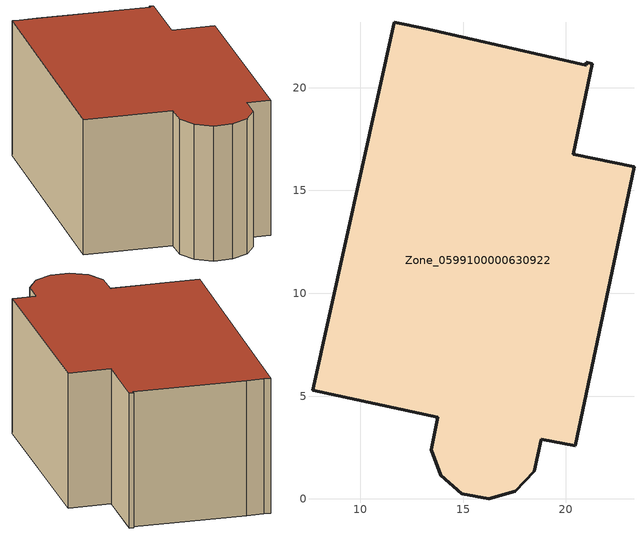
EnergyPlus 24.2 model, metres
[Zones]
Zone_0599100000630922
 floor ground (C_G): 20.99,21.23 21.29,21.16 20.36,16.76 23.31,16.16 20.45,2.58 18.81,2.91 18.46,1.34 17.53,0.37 16.24,0 14.94,0.26 13.92,1.15 13.46,2.4 13.76,3.98 7.68,5.28 11.65,23.19 12.13,23.09 13.3,22.84 20.98,21.09 z1.81
 wall outside (C_F): 20.36,16.76 21.29,21.16 20.99,21.23 20.98,21.09 13.3,22.84 12.13,23.09 11.65,23.19 7.68,5.28 13.76,3.98 13.46,2.4 13.92,1.15 14.94,0.26 16.24,0 17.53,0.37 18.46,1.34 18.81,2.91 20.45,2.58 23.31,16.16 20.36,16.76 z1.81:11.58
 roof outside (C_R): 21.29,21.16 20.99,21.23 20.98,21.09 13.3,22.84 12.13,23.09 11.65,23.19 7.68,5.28 13.76,3.98 13.46,2.4 13.92,1.15 14.94,0.26 16.24,0 17.53,0.37 18.46,1.34 18.81,2.91 20.45,2.58 23.31,16.16 20.36,16.76 z11.58
[BUILDING]
Pand.0599100000630922: North Axis=0; Terrain=City; Loads Convergence Tolerance Value=0.04; Temperature Convergence Tolerance Value=0.4; Solar Distribution=FullExterior; Maximum Number of Warmup Days=25; Minimum Number of Warmup Days=1
[Site:Location]
Rotterdam.The.Hague.AP_ZH_NLD Design_Conditions: Latitude=51.96; Longitude=4.45; Time Zone=1; Elevation=-4.5
[SITE:GROUNDTEMPERATURE:BUILDINGSURFACE]
18, 18, 18, 18, 18, 18, 18, 18, 18, 18, 18, 18
[MATERIAL] Thermal Absorptance=0.9; Solar Absorptance=0.7; Visible Absorptance=0.7
Name | Roughness | Thickness | Conductivity | Density | Specific Heat
G.D.2006-2014 | MediumSmooth | 0.15 | 0.06 | 540 | 1210
F.D.2006-2014 | Rough | 0.3 | 0.12 | 1920 | 840
R.D.2006-2014 | MediumRough | 0.2 | 0.08 | 1500 | 1000
[CONSTRUCTION]
C_G: G.D.2006-2014
C_F: F.D.2006-2014
C_R: R.D.2006-2014
[ZONE]
Zone_0599100000630922: Type=1; Multiplier=1; Ceiling Height=Autocalculate; Volume=Autocalculate; Floor Area=autocalculate; Part of Total Floor Area=Yes
[ZONEINFILTRATION:DESIGNFLOWRATE]
Infil_Zone_0599100000630922: Zone or ZoneList or Space or SpaceList=Zone_0599100000630922; Schedule=AlwaysOn; Design Flow Rate Calculation Method=Flow/Area; Flow Rate per Floor Area=0.0021; Constant Term Coefficient=1; Temperature Term Coefficient=0; Velocity Term Coefficient=0; Velocity Squared Term Coefficient=0
[HVACTEMPLATE:ZONE:IDEALLOADSAIRSYSTEM]
Zone_0599100000630922: Maximum Heating Supply Air Temperature=50; Minimum Cooling Supply Air Temperature=13; Maximum Heating Supply Air Humidity Ratio=0.0156; Minimum Cooling Supply Air Humidity Ratio=0.0077; Heating Limit=NoLimit; Cooling Limit=NoLimit; Dehumidification Control Type=ConstantSensibleHeatRatio; Cooling Sensible Heat Ratio=0.7; Dehumidification Setpoint=60; Humidification Control Type=None; Humidification Setpoint=30; Outdoor Air Method=None; Outdoor Air Flow Rate per Person=0.00944; Outdoor Air Flow Rate per Zone Floor Area=0; Outdoor Air Flow Rate per Zone=0; Demand Controlled Ventilation Type=None; Outdoor Air Economizer Type=NoEconomizer; Heat Recovery Type=None; Sensible Heat Recovery Effectiveness=0.7; Latent Heat Recovery Effectiveness=0.65
[ZONECONTROL:THERMOSTAT]
ThermostatControl_Zone_0599100000630922: Zone or ZoneList=Zone_0599100000630922; Control Type Schedule=DualSetpointControlType; Control 1=Thermostat_Zone_0599100000630922; Temperature Difference Between Cutout And Setpoint=0
[THERMOSTATSETPOINT:DUALSETPOINT]
Thermostat_Zone_0599100000630922: Heating Setpoint Temperature Schedule=HeatingSetpoint_Zone_0599100000630922; Cooling Setpoint Temperature Schedule=CoolingSetpoint_Zone_0599100000630922
[SCHEDULE:COMPACT]
HeatingSetpoint_Zone_0599100000630922: Through: 12/31, For: AllDays, Until: 24:00, 21
CoolingSetpoint_Zone_0599100000630922: Through: 12/31, For: AllDays, Until: 24:00, 24
DualSetpointControlType: Through: 12/31, For: AllDays, Until: 24:00, 4
AlwaysOn: Through: 12/31, For: AllDays, Until: 24:00, 1
